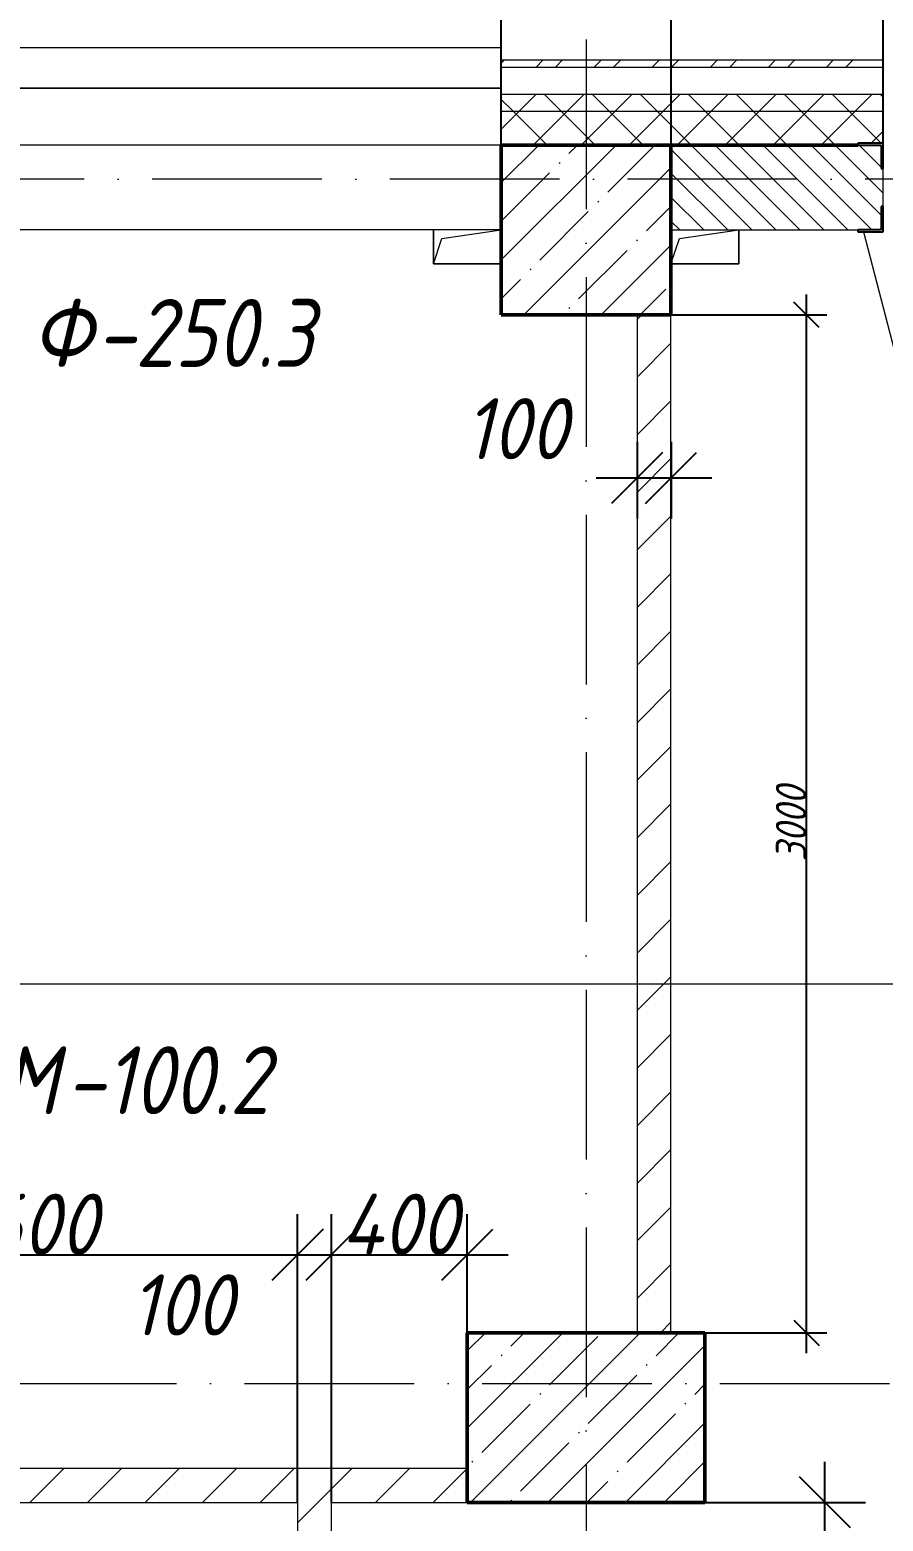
# Model space of a CAD drawing. Header units: millimetres. Extents: x -356862 to 418287, y 0 to 839748.
# Drawn here: x -93489 to -90976, y 626342 to 630737 of the extents above; entities that cross this region are included whole.
import ezdxf

# ---------------------------------------------------------------- set-up
doc = ezdxf.new("R2010")
doc.units = ezdxf.units.MM
doc.linetypes.add('50_200_ШТРИХ_1Т_ш5_п1_п1_', pattern=[700, 500, -100, 0, -100])
for name, color, linetype, lineweight in [('A-____-____-DIMS', 7, 'Continuous', 9), ('A-DOOR-____-OTLN', 7, 'Continuous', 9), ('A-FLOR-____-OTLN', 7, 'Continuous', 9), ('A-GENM-____-IDEN', 7, 'Continuous', 9), ('A-GENM-____-MCUT', 7, 'Continuous', 25), ('A-GENM-____-OTLN', 7, 'Continuous', 9), ('A-GENM-____-OTLN-1', 7, 'Continuous', 25), ('A-GLAZ-____-OTLN', 7, 'Continuous', 9), ('A-WALL-____-MCUT', 7, 'Continuous', 13), ('A-WALL-____-MCUT-1', 7, 'Continuous', 9), ('A-WALL-____-MCUT-2', 7, 'Continuous', 50), ('A-WALL-____-OTLN', 7, 'Continuous', 9), ('A-WALL-____-PATT-1', 7, 'Continuous', 9), ('S-COLS-____-MCUT', 7, 'Continuous', 50), ('S-COLS-____-OTLN', 7, 'Continuous', 9), ('S-GRID-____-OTLN-1', 7, '50_200_ШТРИХ_1Т_ш5_п1_п1_', 9)]:
    doc.layers.add(name, color=color, linetype=linetype, lineweight=lineweight)
for name, color, linetype, lineweight, true_color in [('A-DOOR-____-OTLN-1', 7, 'Continuous', 9, 0xffffff), ('A-WALL-____-MCUT-7', 7, 'Continuous', 9, 0x000000), ('A-WALL-____-PATT-2', 7, 'Continuous', 9, 0x787878), ('A-WALL-____-PATT-5', 7, 'Continuous', 9, 0x000000), ('A-WALL-FNSH-MCUT-2', 7, 'Continuous', 13, 0x000000), ('A-WALL-FNSH-MCUT-3', 7, 'Continuous', 9, 0x000000), ('G-____-____-SYMB-2', 7, 'Continuous', 9, 0x000000)]:
    doc.layers.add(name, color=color, linetype=linetype, lineweight=lineweight, true_color=true_color)
doc.styles.add('ISOCPEUR_I_10', font='isocpeui.ttf', dxfattribs={"width": 0.9, "height": 180})
doc.styles.add('ISOCPEUR_I_14', font='isocpeui.ttf', dxfattribs={"width": 0.9, "height": 180})
doc.styles.add('ISOCPEUR_I_2', font='isocpeui.ttf', dxfattribs={"width": 0.85, "height": 2.3})
doc.styles.add('ISOCPEUR_I_7', font='isocpeui.ttf', dxfattribs={"width": 0.9, "height": 90})
doc.dimstyles.new('ISO-1_8_0_9К_СРЕДНИЙ_Кладочные_2', dxfattribs={"dimscale": 304.8, "dimtxt": 89.638306, "dimasz": 0.246063, "dimexe": 0.19685, "dimexo": 0, "dimgap": 0, "dimtad": 1, "dimdec": 3, "dimrnd": 0.001, "dimdsep": 46, "dimtxsty": 'ISOCPEUR_I_7', "dimblk1": 'OBLIQUE', "dimblk2": 'OBLIQUE', "dimsah": 1, "dimcen": 0.09, "dimdle": 0.19685, "dimazin": 0, "dimtfac": 1, "dimtdec": 4, "dimtix": 1, "dimtmove": 1, "dimatfit": 3, "dimfxl": 1, "dimtvp": 1, "dimtolj": 1, "dimtzin": 0, "dimarcsym": 2})
doc.dimstyles.new('ISO-1_8_0_9К_СРЕДНИЙ_Кладочные_5', dxfattribs={"dimscale": 304.8, "dimtxt": 179.276612, "dimasz": 0.492126, "dimexe": 0.393701, "dimexo": 0, "dimgap": 0, "dimtad": 1, "dimdec": 3, "dimrnd": 0.001, "dimdsep": 46, "dimtxsty": 'ISOCPEUR_I_10', "dimblk1": 'OBLIQUE', "dimblk2": 'OBLIQUE', "dimsah": 1, "dimcen": 0.09, "dimdle": 0.393701, "dimazin": 0, "dimtfac": 1, "dimtdec": 4, "dimtix": 1, "dimtmove": 2, "dimatfit": 3, "dimfxl": 1, "dimtvp": 1, "dimtolj": 1, "dimtzin": 0, "dimarcsym": 2})
doc.dimstyles.new('ISO-1_8_0_9К_СРЕДНИЙ_Кладочные_6', dxfattribs={"dimscale": 304.8, "dimtxt": 179.276612, "dimasz": 0.492126, "dimexe": 0.393701, "dimexo": 0, "dimgap": 0, "dimtad": 1, "dimdec": 3, "dimrnd": 0.001, "dimdsep": 46, "dimtxsty": 'ISOCPEUR_I_14', "dimblk1": 'OBLIQUE', "dimblk2": 'OBLIQUE', "dimsah": 1, "dimcen": 0.09, "dimdle": 0.393701, "dimazin": 0, "dimtfac": 1, "dimtdec": 4, "dimtix": 1, "dimtmove": 0, "dimatfit": 3, "dimfxl": 1, "dimtvp": 1, "dimtolj": 1, "dimtzin": 0, "dimarcsym": 2})
pattern_1 = [(45, (-175000.74, 544716.51), (-84.85281, 84.85281), [])]
pattern_2 = [(45, (-175000.74, 544716.51), (-70.71068, 70.71068), []), (135, (-175000.74, 544716.51), (-70.71068, -70.71068), [])]

# ---------------------------------------------------------------- blocks, each defined once
blk = doc.blocks.new('BSC_Колонна _Прямоугольная - 500х500-V54-АР1_Кладочный план 1 этажа в осях 1-64_Ю-ЯЯ')
at = {"layer": 'S-COLS-____-OTLN'}
h = blk.add_hatch(dxfattribs=at)
h.set_pattern_fill('FP_54', color=256, style=0, pattern_type=2)
h.set_pattern_definition([(45, (-83150, -85431.04), (-114.04925, 114.04925), []), (45, (-83035.95, -85431.04), (-114.04925, 114.04925), [201.613, -40.323, 3.353, -36.97])])
h.paths.add_polyline_path([(-250, -250), (250, -250), (250, 250), (-250, 250)], flags=0)
at = {"layer": 'S-COLS-____-MCUT'}
for p, q in [((250, 250), (-250, 250)), ((-250, 250), (-250, -250)), ((250, -250), (250, 250)), ((-250, -250), (250, -250))]:
    blk.add_line(p, q, dxfattribs=at)
blk = doc.blocks.new('Проем_Дверь_Прямоугольный - 1800х2700h_оконные проемы-25805030-АР1_Кладочный план 1 этажа в осях 1-64_Ю-ЯЯ')
at = {"layer": 'A-DOOR-____-OTLN-1'}
for p, q in [((900, 125), (-900, 125)), ((900, -125), (-900, -125))]:
    blk.add_line(p, q, dxfattribs=at)
blk = doc.blocks.new('BSC_Колонна _Прямоугольная - 500х700-V173-АР1_Кладочный план 1 этажа в осях 1-64_Ю-ЯЯ')
at = {"layer": 'S-COLS-____-OTLN'}
h = blk.add_hatch(dxfattribs=at)
h.set_pattern_fill('FP_178', color=256, style=0, pattern_type=2)
h.set_pattern_definition([(315, (-81931.04, 83150), (114.04925, 114.04925), []), (315, (-81931.04, 83035.95), (114.04925, 114.04925), [201.613, -40.323, 3.353, -36.97])])
h.paths.add_polyline_path([(-250, 350), (-250, -350), (250, -350), (250, 350)], flags=0)
at = {"layer": 'S-COLS-____-MCUT'}
for p, q in [((250, 350), (-250, 350)), ((-250, 350), (-250, -350)), ((250, -350), (250, 350)), ((-250, -350), (250, -350))]:
    blk.add_line(p, q, dxfattribs=at)
blk = doc.blocks.new('Фахверк_СКБ_Уголок - 250_2700-27497298-АР1_Кладочный план 1 этажа в осях 1-64_Ю-ЯЯ')
at = {"layer": 'A-GENM-____-MCUT'}
for p, q in [((200, 181), (125, 181)), ((125, 181), (125, 106)), ((200, 175), (200, 181)), ((131, 106), (131, 175)), ((131, 175), (200, 175)), ((125, 106), (131, 106)), ((131, -6), (125, -6)), ((125, -6), (125, -81)), ((131, -75), (131, -6)), ((125, -81), (200, -81)), ((200, -75), (131, -75)), ((200, -81), (200, -75))]:
    blk.add_line(p, q, dxfattribs=at)
blk = doc.blocks.new('AR_Отверстие прямоугольное _в плите_ - AR_Отверстие прямоугольное _в плите_-V212-АР1_Кладочный план 1 этажа в осях 1-64_Ю-ЯЯ')
at = {"layer": 'A-GENM-____-OTLN'}
for p, q in [((-75, 25), (100, 50)), ((100, -50), (100, 50)), ((-100, -50), (-75, 25)), ((-100, -50), (100, -50))]:
    blk.add_line(p, q, dxfattribs=at)
blk = doc.blocks.new('AR_Отверстие прямоугольное _в плите_ - AR_Отверстие прямоугольное _в плите_-30511731-АР1_Кладочный план 1 этажа в осях 1-64_Ю-ЯЯ')
at = {"layer": 'A-GENM-____-OTLN'}
for p, q in [((-100, 50), (-100, -50)), ((-75, 25), (100, 50)), ((-100, -50), (-75, 25)), ((-100, -50), (100, -50))]:
    blk.add_line(p, q, dxfattribs=at)
blk = doc.blocks.new('Отлив_СКБ - Отлив витража_120_НВФ-31885689-АР1_Кладочный план 1 этажа в осях 1-64_Ю-ЯЯ')
at = {"layer": 'A-GLAZ-____-OTLN'}
for p, q in [((0, 83), (0, 120)), ((1800, 120), (0, 120)), ((1800, 120), (1800, 83)), ((0, 2), (1800, 2)), ((1800, 0), (0, 0))]:
    blk.add_line(p, q, dxfattribs=at)
blk = doc.blocks.new('_Oblique')
at = {"color": 0, "linetype": 'ByBlock', "lineweight": -2}
blk.add_line((-0.5, -0.5), (0.5, 0.5), dxfattribs=at)
blk = doc.blocks.new('*D12551')
at = {"layer": 'A-____-____-DIMS', "color": 0, "lineweight": -2, "transparency": 16777216}
for p, q in [((-91201.8, 626837.6), (-91201.8, 629957.6)), ((-91600.7, 629897.6), (-91141.8, 629897.6)), ((-91500.7, 626897.6), (-91141.8, 626897.6))]:
    blk.add_line(p, q, dxfattribs=at)
at = {"layer": 'Defpoints', "color": 0, "transparency": 16777216}
for p in [(-91600.7, 629897.6), (-91201.8, 629897.6), (-91500.7, 626897.6)]:
    blk.add_point(p, dxfattribs=at)
at = {"layer": 'A-____-____-DIMS', "color": 0, "lineweight": -2, "transparency": 16777216, "xscale": 75, "yscale": 75, "zscale": 75}
for p, rotation in [((-91201.8, 629897.6), 90), ((-91201.8, 626897.6), 270)]:
    blk.add_blockref('_Oblique', p, dxfattribs=dict(at, rotation=rotation))
at = {"layer": 'A-____-____-DIMS', "color": 0, "transparency": 16777216, "insert": (-91246.8, 628397.6), "char_height": 90, "width": 546.104, "attachment_point": 5, "rotation": 90, "style": 'ISOCPEUR_I_7'}
blk.add_mtext('\\A1;3000', dxfattribs=at)
blk = doc.blocks.new('*D12659')
at = {"layer": 'A-____-____-DIMS', "color": 0, "lineweight": -2, "transparency": 16777216}
for p, q in [((-94300.7, 626371.2), (-94300.7, 627247.4)), ((-92700.7, 626397.6), (-92700.7, 627247.4)), ((-94420.7, 627127.4), (-92580.7, 627127.4))]:
    blk.add_line(p, q, dxfattribs=at)
at = {"layer": 'Defpoints', "color": 0, "transparency": 16777216}
for p in [(-92700.7, 627127.4), (-92700.7, 626397.6), (-94300.7, 626371.2)]:
    blk.add_point(p, dxfattribs=at)
at = {"layer": 'A-____-____-DIMS', "color": 0, "lineweight": -2, "transparency": 16777216, "xscale": 150, "yscale": 150, "zscale": 150, "rotation": 180}
blk.add_blockref('_Oblique', (-94300.7, 627127.4), dxfattribs=at)
at = {"layer": 'A-____-____-DIMS', "color": 0, "lineweight": -2, "transparency": 16777216, "xscale": 150, "yscale": 150, "zscale": 150}
blk.add_blockref('_Oblique', (-92700.7, 627127.4), dxfattribs=at)
at = {"layer": 'A-____-____-DIMS', "color": 0, "transparency": 16777216, "insert": (-93500.7, 627217.4), "char_height": 180, "width": 504.733, "attachment_point": 5, "style": 'ISOCPEUR_I_14'}
blk.add_mtext('\\A1;1600', dxfattribs=at)
blk = doc.blocks.new('*D12660')
at = {"layer": 'A-____-____-DIMS', "color": 0, "lineweight": -2, "transparency": 16777216}
for p, q in [((-92700.7, 626397.6), (-92700.7, 627247.4)), ((-92600.7, 626397.6), (-92600.7, 627247.4)), ((-92820.7, 627127.4), (-92480.7, 627127.4))]:
    blk.add_line(p, q, dxfattribs=at)
at = {"layer": 'Defpoints', "color": 0, "transparency": 16777216}
for p in [(-92600.7, 627127.4), (-92700.7, 626397.6), (-92600.7, 626397.6)]:
    blk.add_point(p, dxfattribs=at)
at = {"layer": 'A-____-____-DIMS', "color": 0, "lineweight": -2, "transparency": 16777216, "xscale": 150, "yscale": 150, "zscale": 150, "rotation": 180}
blk.add_blockref('_Oblique', (-92700.7, 627127.4), dxfattribs=at)
at = {"layer": 'A-____-____-DIMS', "color": 0, "lineweight": -2, "transparency": 16777216, "xscale": 150, "yscale": 150, "zscale": 150}
blk.add_blockref('_Oblique', (-92600.7, 627127.4), dxfattribs=at)
at = {"layer": 'A-____-____-DIMS', "color": 0, "transparency": 16777216, "insert": (-93194.1, 627069.7), "char_height": 180, "width": 368.207, "attachment_point": 1, "line_spacing_factor": 1.149209, "style": 'ISOCPEUR_I_10'}
blk.add_mtext('\\A1;100', dxfattribs=at)
blk = doc.blocks.new('*D12661')
at = {"layer": 'A-____-____-DIMS', "color": 0, "lineweight": -2, "transparency": 16777216}
for p, q in [((-92600.7, 626397.6), (-92600.7, 627247.4)), ((-92200.7, 626497.6), (-92200.7, 627247.4)), ((-92720.7, 627127.4), (-92080.7, 627127.4))]:
    blk.add_line(p, q, dxfattribs=at)
at = {"layer": 'Defpoints', "color": 0, "transparency": 16777216}
for p in [(-92200.7, 627127.4), (-92200.7, 626497.6), (-92600.7, 626397.6)]:
    blk.add_point(p, dxfattribs=at)
at = {"layer": 'A-____-____-DIMS', "color": 0, "lineweight": -2, "transparency": 16777216, "xscale": 150, "yscale": 150, "zscale": 150, "rotation": 180}
blk.add_blockref('_Oblique', (-92600.7, 627127.4), dxfattribs=at)
at = {"layer": 'A-____-____-DIMS', "color": 0, "lineweight": -2, "transparency": 16777216, "xscale": 150, "yscale": 150, "zscale": 150}
blk.add_blockref('_Oblique', (-92200.7, 627127.4), dxfattribs=at)
at = {"layer": 'A-____-____-DIMS', "color": 0, "transparency": 16777216, "insert": (-92400.7, 627217.4), "char_height": 180, "width": 426.127, "attachment_point": 5, "style": 'ISOCPEUR_I_14'}
blk.add_mtext('\\A1;400', dxfattribs=at)
blk = doc.blocks.new('*D12682')
at = {"layer": 'A-____-____-DIMS', "color": 0, "lineweight": -2, "transparency": 16777216}
for p, q in [((-91147.4, 625977.6), (-91147.4, 626517.6)), ((-92200.7, 626397.6), (-91027.4, 626397.6)), ((-92550.7, 626097.6), (-91027.4, 626097.6))]:
    blk.add_line(p, q, dxfattribs=at)
at = {"layer": 'Defpoints', "color": 0, "transparency": 16777216}
for p in [(-92200.7, 626397.6), (-91147.4, 626397.6), (-92550.7, 626097.6)]:
    blk.add_point(p, dxfattribs=at)
at = {"layer": 'A-____-____-DIMS', "color": 0, "lineweight": -2, "transparency": 16777216, "xscale": 150, "yscale": 150, "zscale": 150}
for p, rotation in [((-91147.4, 626397.6), 90), ((-91147.4, 626097.6), 270)]:
    blk.add_blockref('_Oblique', p, dxfattribs=dict(at, rotation=rotation))
at = {"layer": 'A-____-____-DIMS', "color": 0, "transparency": 16777216, "insert": (-90972.3, 625647.8), "char_height": 180, "width": 409.578, "attachment_point": 1, "rotation": 90, "line_spacing_factor": 1.149209, "style": 'ISOCPEUR_I_10'}
blk.add_mtext('\\A1;300', dxfattribs=at)
blk = doc.blocks.new('*D12705')
at = {"layer": 'A-____-____-DIMS', "color": 0, "lineweight": -2, "transparency": 16777216}
for p, q in [((-93900.7, 630403.6), (-93900.7, 631522.7)), ((-92100.7, 630397.6), (-92100.7, 631522.7)), ((-94020.7, 631402.7), (-91980.7, 631402.7))]:
    blk.add_line(p, q, dxfattribs=at)
at = {"layer": 'Defpoints', "color": 0, "transparency": 16777216}
for p in [(-92100.7, 631402.7), (-93900.7, 630403.6), (-92100.7, 630397.6)]:
    blk.add_point(p, dxfattribs=at)
at = {"layer": 'A-____-____-DIMS', "color": 0, "lineweight": -2, "transparency": 16777216, "xscale": 150, "yscale": 150, "zscale": 150, "rotation": 180}
blk.add_blockref('_Oblique', (-93900.7, 631402.7), dxfattribs=at)
at = {"layer": 'A-____-____-DIMS', "color": 0, "lineweight": -2, "transparency": 16777216, "xscale": 150, "yscale": 150, "zscale": 150}
blk.add_blockref('_Oblique', (-92100.7, 631402.7), dxfattribs=at)
at = {"layer": 'A-____-____-DIMS', "color": 0, "transparency": 16777216, "insert": (-93000.7, 631492.7), "char_height": 180, "width": 504.733, "attachment_point": 5, "style": 'ISOCPEUR_I_14'}
blk.add_mtext('\\A1;1800', dxfattribs=at)
blk = doc.blocks.new('*D12706')
at = {"layer": 'A-____-____-DIMS', "color": 0, "lineweight": -2, "transparency": 16777216}
for p, q in [((-91600.7, 630397.6), (-91600.7, 631522.7)), ((-90975.7, 630403.6), (-90975.7, 631522.7)), ((-91720.7, 631402.7), (-90855.7, 631402.7))]:
    blk.add_line(p, q, dxfattribs=at)
at = {"layer": 'Defpoints', "color": 0, "transparency": 16777216}
for p in [(-90975.7, 631402.7), (-91600.7, 630397.6), (-90975.7, 630403.6)]:
    blk.add_point(p, dxfattribs=at)
at = {"layer": 'A-____-____-DIMS', "color": 0, "lineweight": -2, "transparency": 16777216, "xscale": 150, "yscale": 150, "zscale": 150, "rotation": 180}
blk.add_blockref('_Oblique', (-91600.7, 631402.7), dxfattribs=at)
at = {"layer": 'A-____-____-DIMS', "color": 0, "lineweight": -2, "transparency": 16777216, "xscale": 150, "yscale": 150, "zscale": 150}
blk.add_blockref('_Oblique', (-90975.7, 631402.7), dxfattribs=at)
at = {"layer": 'A-____-____-DIMS', "color": 0, "transparency": 16777216, "insert": (-91288.2, 631492.7), "char_height": 180, "width": 409.578, "attachment_point": 5, "style": 'ISOCPEUR_I_14'}
blk.add_mtext('\\A1;625', dxfattribs=at)
blk = doc.blocks.new('*D12707')
at = {"layer": 'A-____-____-DIMS', "color": 0, "lineweight": -2, "transparency": 16777216}
for p, q in [((-90975.7, 630403.6), (-90975.7, 631522.7)), ((-89175.7, 630403.6), (-89175.7, 631522.7)), ((-91095.7, 631402.7), (-89055.7, 631402.7))]:
    blk.add_line(p, q, dxfattribs=at)
at = {"layer": 'Defpoints', "color": 0, "transparency": 16777216}
for p in [(-89175.7, 631402.7), (-90975.7, 630403.6), (-89175.7, 630403.6)]:
    blk.add_point(p, dxfattribs=at)
at = {"layer": 'A-____-____-DIMS', "color": 0, "lineweight": -2, "transparency": 16777216, "xscale": 150, "yscale": 150, "zscale": 150, "rotation": 180}
blk.add_blockref('_Oblique', (-90975.7, 631402.7), dxfattribs=at)
at = {"layer": 'A-____-____-DIMS', "color": 0, "lineweight": -2, "transparency": 16777216, "xscale": 150, "yscale": 150, "zscale": 150}
blk.add_blockref('_Oblique', (-89175.7, 631402.7), dxfattribs=at)
at = {"layer": 'A-____-____-DIMS', "color": 0, "transparency": 16777216, "insert": (-90075.7, 631492.7), "char_height": 180, "width": 504.733, "attachment_point": 5, "style": 'ISOCPEUR_I_14'}
blk.add_mtext('\\A1;1800', dxfattribs=at)
blk = doc.blocks.new('*D12721')
at = {"layer": 'A-____-____-DIMS', "color": 0, "lineweight": -2, "transparency": 16777216}
for p, q in [((-91700.7, 629522.8), (-91700.7, 629296.8)), ((-91600.7, 629522.8), (-91600.7, 629296.8)), ((-91820.7, 629416.8), (-91480.7, 629416.8))]:
    blk.add_line(p, q, dxfattribs=at)
at = {"layer": 'Defpoints', "color": 0, "transparency": 16777216}
for p in [(-91700.7, 629522.8), (-91600.7, 629522.8), (-91600.7, 629416.8)]:
    blk.add_point(p, dxfattribs=at)
at = {"layer": 'A-____-____-DIMS', "color": 0, "lineweight": -2, "transparency": 16777216, "xscale": 150, "yscale": 150, "zscale": 150, "rotation": 180}
blk.add_blockref('_Oblique', (-91700.7, 629416.8), dxfattribs=at)
at = {"layer": 'A-____-____-DIMS', "color": 0, "lineweight": -2, "transparency": 16777216, "xscale": 150, "yscale": 150, "zscale": 150}
blk.add_blockref('_Oblique', (-91600.7, 629416.8), dxfattribs=at)
at = {"layer": 'A-____-____-DIMS', "color": 0, "transparency": 16777216, "insert": (-92209.4, 629651.9), "char_height": 180, "width": 368.207, "attachment_point": 1, "line_spacing_factor": 1.149209, "style": 'ISOCPEUR_I_10'}
blk.add_mtext('\\A1;100', dxfattribs=at)

msp = doc.modelspace()

# ---------------------------------------------------------------- hatches: boundary and pattern name
at = {"layer": 'A-WALL-____-PATT-1'}
h = msp.add_hatch(dxfattribs=at)
h.set_pattern_fill('FP_6', color=256, style=0, pattern_type=2)
h.set_pattern_definition([(135, (-175000.736, 544716.51), (-35.35534, -35.35534), [])])
h.paths.add_polyline_path([(-89100.7357, 630147.5526), (-86250.7357, 630147.5526), (-86250.7357, 630397.5526), (-89169.7357, 630397.5526), (-89169.7357, 630328.5526), (-89175.7357, 630328.5526), (-89175.7357, 630216.5526), (-89169.7357, 630216.5526), (-89169.7357, 630147.5526)], flags=0)
h.paths.add_polyline_path([(-91060.7252, 630147.5526), (-90981.7357, 630147.5526), (-90981.7357, 630216.5526), (-90975.7357, 630216.5526), (-90975.7357, 630328.5526), (-90981.7357, 630328.5526), (-90981.7357, 630397.5526), (-91600.7357, 630397.5526), (-91600.7357, 630147.5526)], flags=0)
at = {"layer": 'A-WALL-____-PATT-2'}
h = msp.add_hatch(dxfattribs=at)
h.set_pattern_fill('FP_3', color=256, style=0, pattern_type=2)
h.set_pattern_definition([(45, (-175000.74, 544716.51), (-85.53659, 85.53659), []), (45, (-174943.71, 544716.51), (-85.53659, 85.53659), [])])
h.paths.add_polyline_path([(-88409.5288, 630627.5526), (-85990.7357, 630627.5526), (-85990.7357, 630647.5526), (-89175.7357, 630647.5526), (-89175.7357, 630627.5526)], flags=0)
h.paths.add_polyline_path([(-92100.7357, 630627.5526), (-90975.7357, 630627.5526), (-90975.7357, 630647.5526), (-92100.7357, 630647.5526)], flags=0)
h.paths.add_polyline_path([(-93900.7357, 630627.5526), (-93900.7357, 630647.5526), (-97950.7357, 630647.5526), (-97950.7357, 630627.5526), (-95479.3859, 630627.5526)], flags=0)
h.paths.add_polyline_path([(-100265.7357, 630627.5526), (-99750.7357, 630627.5526), (-99750.7357, 630647.5526), (-100265.7357, 630647.5526)], flags=0)
h = msp.add_hatch(dxfattribs=at)
h.set_pattern_fill('FP_1', color=256, style=0, pattern_type=2)
h.set_pattern_definition(pattern_2)
h.paths.add_polyline_path([(-86642.0645, 630497.5526), (-85990.7357, 630497.5526), (-85990.7357, 630547.5526), (-89175.7357, 630547.5526), (-89175.7357, 630497.5526), (-87525.7966, 630497.5526)], flags=0)
h.paths.add_polyline_path([(-93900.7357, 630497.5526), (-93900.7357, 630547.5526), (-97950.7357, 630547.5526), (-97950.7357, 630497.5526), (-95479.3859, 630497.5526)], flags=0)
h.paths.add_polyline_path([(-92100.7357, 630497.5526), (-90975.7357, 630497.5526), (-90975.7357, 630547.5526), (-92100.7357, 630547.5526)], flags=0)
h.paths.add_polyline_path([(-99750.7357, 630497.5526), (-99750.7357, 630547.5526), (-100265.7357, 630547.5526), (-100265.7357, 630497.5526), (-99898.0466, 630497.5526)], flags=0)
h = msp.add_hatch(dxfattribs=at)
h.set_pattern_fill('FP_1', color=256, style=0, pattern_type=2)
h.set_pattern_definition(pattern_2)
h.paths.add_polyline_path([(-100250.7357, 630397.5526), (-99750.7357, 630397.5526), (-99750.7357, 630497.5526), (-100265.7357, 630497.5526), (-100265.7357, 630397.5526)], flags=0)
h.paths.add_polyline_path([(-85990.7357, 630397.5526), (-85990.7357, 630497.5526), (-89175.7357, 630497.5526), (-89175.7357, 630403.5526), (-89100.7357, 630403.5526), (-89100.7357, 630397.5526), (-86250.7357, 630397.5526)], flags=0)
h.paths.add_polyline_path([(-97500.7357, 630397.5526), (-93975.7357, 630397.5526), (-93975.7357, 630403.5526), (-93900.7357, 630403.5526), (-93900.7357, 630497.5526), (-97950.7357, 630497.5526), (-97950.7357, 630403.5526), (-97875.7357, 630403.5526), (-97875.7357, 630397.5526)], flags=0)
h.paths.add_polyline_path([(-92100.7357, 630397.5526), (-91050.7357, 630397.5526), (-91050.7357, 630403.5526), (-90975.7357, 630403.5526), (-90975.7357, 630497.5526), (-92100.7357, 630497.5526)], flags=0)
at = {"layer": 'A-WALL-____-PATT-5'}
h = msp.add_hatch(dxfattribs=at)
h.set_pattern_fill('FP_4', color=256, style=0, pattern_type=2)
h.set_pattern_definition(pattern_1)
h.paths.add_polyline_path([(-91600.7357, 626897.5526), (-91600.7357, 629897.2051), (-91700.7357, 629897.2051), (-91700.7357, 626897.5526)], flags=0)
h = msp.add_hatch(dxfattribs=at)
h.set_pattern_fill('FP_4', color=256, style=0, pattern_type=2)
h.set_pattern_definition(pattern_1)
h.paths.add_polyline_path([(-95496.7357, 626397.5526), (-95496.7357, 626405.1526), (-95455.2357, 626405.1526), (-95455.2357, 626489.9526), (-95496.7357, 626489.9526), (-95496.7357, 626497.5526), (-96800.7357, 626497.5526), (-96800.7357, 626397.5526)], flags=0)
h.paths.add_polyline_path([(-92200.7357, 626397.5526), (-92200.7357, 626497.5526), (-94254.7357, 626497.5526), (-94254.7357, 626489.9526), (-94296.2357, 626489.9526), (-94296.2357, 626405.1526), (-94254.7357, 626405.1526), (-94254.7357, 626397.5526), (-92600.7357, 626397.5526)], flags=0)
h = msp.add_hatch(dxfattribs=at)
h.set_pattern_fill('FP_4', color=256, style=0, pattern_type=2)
h.set_pattern_definition(pattern_1)
h.paths.add_polyline_path([(-92700.7357, 624577.5526), (-92600.7357, 624577.5526), (-92600.7357, 624901.5526), (-92608.3357, 624901.5526), (-92608.3357, 624943.0526), (-92693.1357, 624943.0526), (-92693.1357, 624901.5526), (-92700.7357, 624901.5526)], flags=0)
h.paths.add_polyline_path([(-92608.3357, 626102.0526), (-92608.3357, 626143.5526), (-92600.7357, 626143.5526), (-92600.7357, 626397.5526), (-92700.7357, 626397.5526), (-92700.7357, 626143.5526), (-92693.1357, 626143.5526), (-92693.1357, 626102.0526)], flags=0)

# ---------------------------------------------------------------- linework, layer by layer
at = {"layer": 'A-FLOR-____-OTLN'}
for p, q in [((-92300.7357, 630047.5526), (-92300.7357, 630147.5526)), ((-91400.7357, 630147.5526), (-91400.7357, 630047.5526)), ((-92100.7357, 630047.5526), (-92300.7357, 630047.5526)), ((-91400.7357, 630047.5526), (-91600.7357, 630047.5526))]:
    msp.add_line(p, q, dxfattribs=at)
at = {"layer": 'A-GENM-____-IDEN'}
msp.add_line((-91034.069, 630141.5526), (-90798.2936, 629234.6731), dxfattribs=at)
at = {"layer": 'A-WALL-____-MCUT'}
for p, q in [((-92100.7357, 630627.5526), (-90975.7357, 630627.5526)), ((-92100.7357, 630627.5526), (-92100.7357, 630397.5526)), ((-90975.7357, 630403.5526), (-90975.7357, 630627.5526))]:
    msp.add_line(p, q, dxfattribs=at)
at = {"layer": 'A-WALL-____-MCUT-1'}
for p, q in [((-90975.7357, 630216.5526), (-90975.7357, 630328.5526)), ((-91600.7357, 630147.5526), (-91050.7357, 630147.5526))]:
    msp.add_line(p, q, dxfattribs=at)
at = {"layer": 'A-WALL-____-MCUT-2'}
msp.add_line((-91050.7357, 630397.5526), (-91600.7357, 630397.5526), dxfattribs=at)
at = {"layer": 'A-WALL-____-MCUT-7'}
for p, q in [((-92100.7357, 630547.5526), (-90975.7357, 630547.5526)), ((-92100.7357, 630497.5526), (-90975.7357, 630497.5526))]:
    msp.add_line(p, q, dxfattribs=at)
at = {"layer": 'A-WALL-____-OTLN'}
for p, q in [((-92100.7357, 630397.5526), (-93900.7357, 630397.5526)), ((-92100.7357, 630397.5526), (-92100.7357, 630397.5526)), ((-92100.7357, 630147.5526), (-93900.7357, 630147.5526))]:
    msp.add_line(p, q, dxfattribs=at)
at = {"layer": 'A-WALL-FNSH-MCUT-2'}
for p, q in [((-91700.7357, 629897.2051), (-91700.7357, 626897.5526)), ((-91600.7357, 629897.2051), (-91700.7357, 629897.2051)), ((-91600.7357, 626897.5526), (-91600.7357, 629897.2051)), ((-92200.7357, 626497.5526), (-94254.7357, 626497.5526)), ((-94254.7357, 626397.5526), (-92700.7357, 626397.5526)), ((-92700.7357, 626397.5526), (-92700.7357, 626143.5526)), ((-92600.7357, 626397.5526), (-92200.7357, 626397.5526)), ((-92600.7357, 626143.5526), (-92600.7357, 626397.5526))]:
    msp.add_line(p, q, dxfattribs=at)
at = {"layer": 'A-WALL-FNSH-MCUT-3'}
for p, q in [((-90975.7357, 630647.5526), (-92100.7357, 630647.5526)), ((-92100.7357, 630647.5526), (-92100.7357, 630627.5526)), ((-90975.7357, 630627.5526), (-90975.7357, 630647.5526))]:
    msp.add_line(p, q, dxfattribs=at)
at = {"layer": 'G-____-____-SYMB-2'}
msp.add_line((-180262.5176, 627925.5632), (-70620.9903, 627925.5632), dxfattribs=at)
at = {"layer": 'S-GRID-____-OTLN-1'}
for p, q in [((-91850.7357, 635609.362), (-91850.7357, 584985.5274)), ((-70926.3291, 630297.5526), (-179669.5059, 630297.5526)), ((-179669.5059, 626747.5526), (-70926.3291, 626747.5526))]:
    msp.add_line(p, q, dxfattribs=at)

# ---------------------------------------------------------------- block references
at = {"layer": 'A-DOOR-____-OTLN'}
msp.add_blockref('Проем_Дверь_Прямоугольный - 1800х2700h_оконные проемы-25805030-АР1_Кладочный план 1 этажа в осях 1-64_Ю-ЯЯ', (-93000.7357, 630272.5526), dxfattribs=at)
at = {"layer": 'A-GENM-____-OTLN'}
for name, p in [('AR_Отверстие прямоугольное _в плите_ - AR_Отверстие прямоугольное _в плите_-30511731-АР1_Кладочный план 1 этажа в осях 1-64_Ю-ЯЯ', (-92200.7357, 630097.5526)), ('AR_Отверстие прямоугольное _в плите_ - AR_Отверстие прямоугольное _в плите_-V212-АР1_Кладочный план 1 этажа в осях 1-64_Ю-ЯЯ', (-91500.7357, 630097.5526))]:
    msp.add_blockref(name, p, dxfattribs=at)
at = {"layer": 'A-GENM-____-OTLN-1', "rotation": 180}
msp.add_blockref('Фахверк_СКБ_Уголок - 250_2700-27497298-АР1_Кладочный план 1 этажа в осях 1-64_Ю-ЯЯ', (-90850.7357, 630322.5526), dxfattribs=at)
at = {"layer": 'A-GLAZ-____-OTLN'}
msp.add_blockref('Отлив_СКБ - Отлив витража_120_НВФ-31885689-АР1_Кладочный план 1 этажа в осях 1-64_Ю-ЯЯ', (-93900.7357, 630564.5526), dxfattribs=at)
at = {"layer": 'S-COLS-____-OTLN'}
msp.add_blockref('BSC_Колонна _Прямоугольная - 500х500-V54-АР1_Кладочный план 1 этажа в осях 1-64_Ю-ЯЯ', (-91850.7357, 630147.5526), dxfattribs=at)
at = {"layer": 'S-COLS-____-OTLN', "rotation": 89.9999999999999}
msp.add_blockref('BSC_Колонна _Прямоугольная - 500х700-V173-АР1_Кладочный план 1 этажа в осях 1-64_Ю-ЯЯ', (-91850.7357, 626647.5526), dxfattribs=at)

# ---------------------------------------------------------------- texts
at = {"layer": 'A-GENM-____-IDEN', "char_height": 200, "attachment_point": 1, "style": 'ISOCPEUR_I_2'}
for s, insert, width in [('\\fISOCPEUR|b0|i1|c204|p34|;\\W.9;Ф', (-93485.7439, 629944.0294), 230.886), ('-250.3', (-93295.2439, 629944.0294), 865.8225), ('СМ', (-93688.4707, 627741.7877), 367.974562), ('-100.2', (-93384.8614, 627741.7877), 822.531375)]:
    msp.add_mtext(s, dxfattribs=dict(at, insert=insert, width=width))

# ---------------------------------------------------------------- dimensions: what is measured, and where the dimension line sits
at = {"layer": 'A-____-____-DIMS'}
for base, p1, p2, override, picture, middle in [((-92100.7357, 631402.6599), (-93900.7357, 630403.5526), (-92100.7357, 630397.5526), {"dimpost": '<>', "dimfxl": 1800.01}, '*D12705', (-93000.7357, 631492.6599)), ((-90975.7357, 631402.6599), (-91600.7357, 630397.5526), (-90975.7357, 630403.5526), {"dimpost": '<>', "dimfxl": 625.028799}, '*D12706', (-91288.2357, 631492.6599)), ((-89175.7357, 631402.6599), (-90975.7357, 630403.5526), (-89175.7357, 630403.5526), {"dimpost": '<>', "dimfxl": 1800}, '*D12707', (-90075.7357, 631492.6599)), ((-92700.7357, 627127.3952), (-94300.7357, 626371.1742), (-92700.7357, 626397.5526), {"dimpost": '<>', "dimfxl": 1600.217428}, '*D12659', (-93500.7357, 627217.3952)), ((-92200.7357, 627127.3952), (-92600.7357, 626397.5526), (-92200.7357, 626497.5526), {"dimpost": '<>', "dimfxl": 412.310563}, '*D12661', (-92400.7357, 627217.3952))]:
    dim = msp.add_linear_dim(base=base, p1=p1, p2=p2, dimstyle='ISO-1_8_0_9К_СРЕДНИЙ_Кладочные_6', override=override, dxfattribs=at)
    dim.commit()
    dim.dimension.update_dxf_attribs({"geometry": picture, "text_midpoint": middle})
dim = msp.add_linear_dim(base=(-91201.8436, 629897.5526), p1=(-91500.7357, 626897.5526), p2=(-91600.7357, 629897.5526), angle=90, dimstyle='ISO-1_8_0_9К_СРЕДНИЙ_Кладочные_2', override={"dimpost": '<>', "dimfxl": 3001.666204}, dxfattribs=at)
dim.commit()
dim.dimension.update_dxf_attribs({"geometry": '*D12551', "text_midpoint": (-91246.8436, 628397.5526)})
for base, p1, p2, picture, middle in [((-91600.7357, 629416.7673), (-91700.7357, 629522.8333), (-91600.7357, 629522.8333), '*D12721', (-92025.3186, 629531.9293)), ((-92600.7357, 627127.3952), (-92700.7357, 626397.5526), (-92600.7357, 626397.5526), '*D12660', (-93010.012, 626949.7015))]:
    dim = msp.add_linear_dim(base=base, p1=p1, p2=p2, dimstyle='ISO-1_8_0_9К_СРЕДНИЙ_Кладочные_5', override={"dimpost": '<>', "dimfxl": 100}, dxfattribs=at)
    dim.commit()
    dim.dimension.update_dxf_attribs({"geometry": picture, "text_midpoint": middle, "dimtype": 160})
dim = msp.add_linear_dim(base=(-91147.3702, 626397.5526), p1=(-92550.7357, 626097.5526), p2=(-92200.7357, 626397.5526), angle=90, dimstyle='ISO-1_8_0_9К_СРЕДНИЙ_Кладочные_5', override={"dimpost": '<>', "dimfxl": 460.977223}, dxfattribs=at)
dim.commit()
dim.dimension.update_dxf_attribs({"geometry": '*D12682', "text_midpoint": (-90852.334, 625852.584), "dimtype": 160, "text_rotation": 90})

doc.saveas('drawing.dxf')
